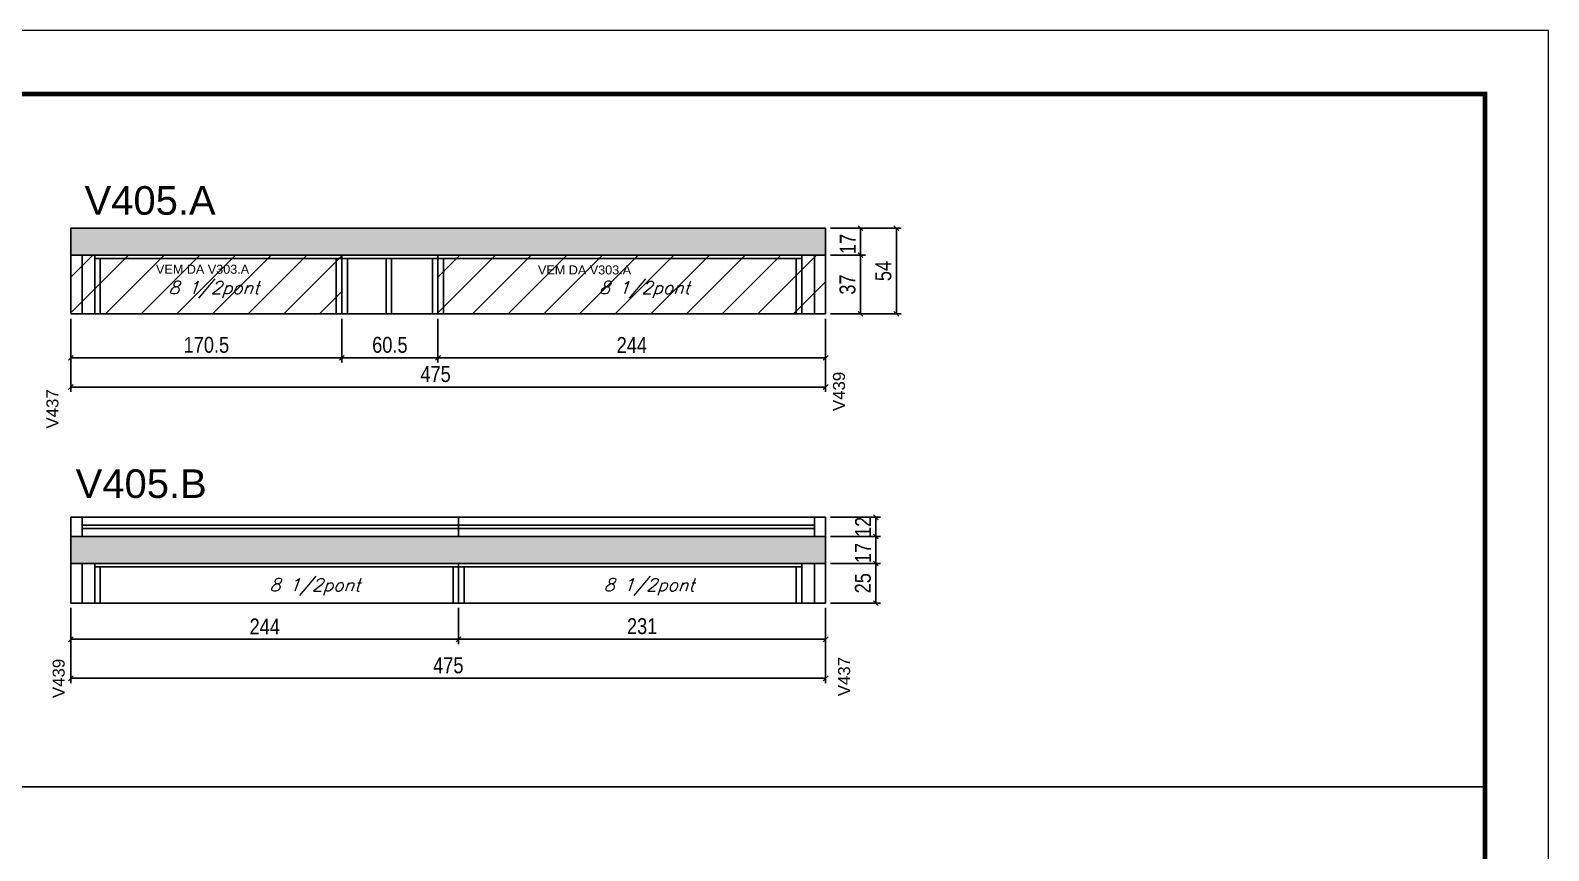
# Model space of a CAD drawing. Extents: x -3394 to 16474, y -5031 to 14397.
# Drawn here: x 4802 to 5757, y 11583 to 12099 of the extents above; entities that cross this region are included whole.
import ezdxf

# ---------------------------------------------------------------- set-up
doc = ezdxf.new("R2010")
doc.units = 0
doc.linetypes.add('DASHED', pattern=[0.75, 0.5, -0.25])
doc.layers.get('0').update_dxf_attribs({"linetype": 'CONTINUOUS'})
doc.layers.get('Defpoints').update_dxf_attribs({"linetype": 'CONTINUOUS'})
for name, color, linetype in [('COTA', 241, 'CONTINUOUS'), ('NOMENCLATURA', 7, 'CONTINUOUS'), ('Painéis', 200, 'CONTINUOUS'), ('SARR_2.2x7', 40, 'CONTINUOUS'), ('SARR_3.5x7', 81, 'CONTINUOUS'), ('SARR_EDITAR', 141, 'CONTINUOUS'), ('texto', 7, 'CONTINUOUS')]:
    doc.layers.add(name, color=color, linetype=linetype)
for name, color, linetype, lineweight in [('Folhas', 255, 'CONTINUOUS', 9), ('REAPROVEITAMENTO', 251, 'CONTINUOUS', 9), ('SARRAFO DE PRESSAO', 251, 'DASHED', 9)]:
    doc.layers.add(name, color=color, linetype=linetype, lineweight=lineweight)
doc.styles.add('ARIAL', font='arial.ttf')
doc.styles.add('COTA TECNICA', font='techl___.ttf', dxfattribs={"height": 10})
doc.styles.add('ROMANS', font='romans.shx')
doc.dimstyles.new('PAINEL', dxfattribs={"dimtxt": 10, "dimasz": 3, "dimexe": 3, "dimexo": 3, "dimgap": 3, "dimtad": 1, "dimdec": 1, "dimzin": 12, "dimdsep": 46, "dimtxsty": 'COTA TECNICA', "dimblk1": 'OBLIQUE', "dimblk2": 'OBLIQUE', "dimsah": 1, "dimcen": 0.9, "dimclrd": 4, "dimclre": 4, "dimclrt": 240, "dimadec": 1, "dimazin": 3, "dimtfac": 1, "dimtdec": 1, "dimtmove": 0, "dimatfit": 3, "dimfxl": 1, "dimtolj": 1, "dimtzin": 12, "dimarcsym": 0})

# ---------------------------------------------------------------- blocks, each defined once
blk = doc.blocks.new('9999999999')
at = {"layer": 'Folhas'}
blk.add_lwpolyline([(98138.98, 34190.21), (99623.98, 34190.21), (99623.98, 35240.21), (98138.98, 35240.21)], close=True, dxfattribs=at)
at = {"layer": 'Folhas', "color": 30, "const_width": 3}
blk.add_lwpolyline([(98213.98, 34230.21), (99583.98, 34230.21), (99583.98, 35200.21), (98213.98, 35200.21)], close=True, dxfattribs=at)
blk = doc.blocks.new('_Oblique')
at = {"color": 0, "linetype": 'ByBlock', "lineweight": -2}
blk.add_line((-0.5, -0.5), (0.5, 0.5), dxfattribs=at)
blk = doc.blocks.new('*D232')
at = {"layer": 'COTA', "color": 4, "lineweight": -2, "transparency": 16777216}
for p, q in [((5305.2, 11957.9), (5327.2, 11957.9)), ((5324.2, 11920.9), (5324.2, 11957.9)), ((5305.2, 11920.9), (5327.2, 11920.9))]:
    blk.add_line(p, q, dxfattribs=at)
at = {"layer": 'Defpoints', "color": 0, "transparency": 16777216}
for p in [(5302.2, 11957.9), (5324.2, 11957.9), (5302.2, 11920.9)]:
    blk.add_point(p, dxfattribs=at)
at = {"layer": 'COTA', "color": 4, "lineweight": -2, "transparency": 16777216, "xscale": 3, "yscale": 3, "zscale": 3}
for p, rotation in [((5324.2, 11957.9), 90), ((5324.2, 11920.9), 270)]:
    blk.add_blockref('_Oblique', p, dxfattribs=dict(at, rotation=rotation))
at = {"layer": 'COTA', "color": 240, "transparency": 16777216, "insert": (5315.98, 11939.4), "char_height": 10, "attachment_point": 5, "rotation": 90, "style": 'COTA TECNICA'}
blk.add_mtext('\\A1;37', dxfattribs=at)
blk = doc.blocks.new('*D233')
at = {"layer": 'COTA', "color": 4, "lineweight": -2, "transparency": 16777216}
for p, q in [((5305.2, 11974.9), (5327.2, 11974.9)), ((5324.2, 11957.9), (5324.2, 11974.9)), ((5305.2, 11957.9), (5327.2, 11957.9))]:
    blk.add_line(p, q, dxfattribs=at)
at = {"layer": 'Defpoints', "color": 0, "transparency": 16777216}
for p in [(5302.2, 11974.9), (5324.2, 11974.9), (5302.2, 11957.9)]:
    blk.add_point(p, dxfattribs=at)
at = {"layer": 'COTA', "color": 4, "lineweight": -2, "transparency": 16777216, "xscale": 3, "yscale": 3, "zscale": 3}
for p, rotation in [((5324.2, 11974.9), 90), ((5324.2, 11957.9), 270)]:
    blk.add_blockref('_Oblique', p, dxfattribs=dict(at, rotation=rotation))
at = {"layer": 'COTA', "color": 240, "transparency": 16777216, "insert": (5316.12, 11964.9), "char_height": 10, "attachment_point": 5, "rotation": 90, "style": 'COTA TECNICA'}
blk.add_mtext('\\A1;17', dxfattribs=at)
blk = doc.blocks.new('*D234')
at = {"layer": 'COTA', "color": 4, "lineweight": -2, "transparency": 16777216}
for p, q in [((5305.2, 11974.9), (5349.7, 11974.9)), ((5346.7, 11920.9), (5346.7, 11974.9)), ((5305.2, 11920.9), (5349.7, 11920.9))]:
    blk.add_line(p, q, dxfattribs=at)
at = {"layer": 'Defpoints', "color": 0, "transparency": 16777216}
for p in [(5302.2, 11974.9), (5346.7, 11974.9), (5302.2, 11920.9)]:
    blk.add_point(p, dxfattribs=at)
at = {"layer": 'COTA', "color": 4, "lineweight": -2, "transparency": 16777216, "xscale": 3, "yscale": 3, "zscale": 3}
for p, rotation in [((5346.7, 11974.9), 90), ((5346.7, 11920.9), 270)]:
    blk.add_blockref('_Oblique', p, dxfattribs=dict(at, rotation=rotation))
at = {"layer": 'COTA', "color": 240, "transparency": 16777216, "insert": (5338.59, 11947.9), "char_height": 10, "attachment_point": 5, "rotation": 90, "style": 'COTA TECNICA'}
blk.add_mtext('\\A1;54', dxfattribs=at)
blk = doc.blocks.new('*D235')
at = {"layer": 'COTA', "color": 4, "linetype": 'ByBlock', "lineweight": -2, "transparency": 16777216}
for p, q in [((4827.2, 11917.9), (4827.2, 11890.26)), ((4997.7, 11917.9), (4997.7, 11890.26)), ((4827.2, 11893.26), (4997.7, 11893.26))]:
    blk.add_line(p, q, dxfattribs=at)
at = {"layer": 'Defpoints', "color": 0, "linetype": 'ByBlock', "transparency": 16777216}
for p in [(4827.2, 11920.9), (4997.7, 11920.9), (4997.7, 11893.26)]:
    blk.add_point(p, dxfattribs=at)
at = {"layer": 'COTA', "color": 4, "linetype": 'ByBlock', "lineweight": -2, "transparency": 16777216, "xscale": 3, "yscale": 3, "zscale": 3, "rotation": 180}
blk.add_blockref('_Oblique', (4827.2, 11893.26), dxfattribs=at)
at = {"layer": 'COTA', "color": 4, "linetype": 'ByBlock', "lineweight": -2, "transparency": 16777216, "xscale": 3, "yscale": 3, "zscale": 3}
blk.add_blockref('_Oblique', (4997.7, 11893.26), dxfattribs=at)
at = {"layer": 'COTA', "color": 240, "linetype": 'ByBlock', "transparency": 16777216, "insert": (4912.45, 11901.37), "char_height": 10, "attachment_point": 5, "style": 'COTA TECNICA'}
blk.add_mtext('\\A1;170.5', dxfattribs=at)
blk = doc.blocks.new('*D236')
at = {"layer": 'COTA', "color": 4, "linetype": 'ByBlock', "lineweight": -2, "transparency": 16777216}
for p, q in [((4997.7, 11917.9), (4997.7, 11890.26)), ((5058.2, 11917.9), (5058.2, 11890.26)), ((4997.7, 11893.26), (5058.2, 11893.26))]:
    blk.add_line(p, q, dxfattribs=at)
at = {"layer": 'Defpoints', "color": 0, "linetype": 'ByBlock', "transparency": 16777216}
for p in [(4997.7, 11920.9), (5058.2, 11920.9), (5058.2, 11893.26)]:
    blk.add_point(p, dxfattribs=at)
at = {"layer": 'COTA', "color": 4, "linetype": 'ByBlock', "lineweight": -2, "transparency": 16777216, "xscale": 3, "yscale": 3, "zscale": 3, "rotation": 180}
blk.add_blockref('_Oblique', (4997.7, 11893.26), dxfattribs=at)
at = {"layer": 'COTA', "color": 4, "linetype": 'ByBlock', "lineweight": -2, "transparency": 16777216, "xscale": 3, "yscale": 3, "zscale": 3}
blk.add_blockref('_Oblique', (5058.2, 11893.26), dxfattribs=at)
at = {"layer": 'COTA', "color": 240, "linetype": 'ByBlock', "transparency": 16777216, "insert": (5027.95, 11901.37), "char_height": 10, "attachment_point": 5, "style": 'COTA TECNICA'}
blk.add_mtext('\\A1;60.5', dxfattribs=at)
blk = doc.blocks.new('*D237')
at = {"layer": 'COTA', "color": 4, "linetype": 'ByBlock', "lineweight": -2, "transparency": 16777216}
for p, q in [((4827.2, 11917.9), (4827.2, 11871.87)), ((5302.2, 11917.9), (5302.2, 11871.87)), ((4827.2, 11874.87), (5302.2, 11874.87))]:
    blk.add_line(p, q, dxfattribs=at)
at = {"layer": 'Defpoints', "color": 0, "linetype": 'ByBlock', "transparency": 16777216}
for p in [(4827.2, 11920.9), (5302.2, 11920.9), (5302.2, 11874.87)]:
    blk.add_point(p, dxfattribs=at)
at = {"layer": 'COTA', "color": 4, "linetype": 'ByBlock', "lineweight": -2, "transparency": 16777216, "xscale": 3, "yscale": 3, "zscale": 3, "rotation": 180}
blk.add_blockref('_Oblique', (4827.2, 11874.87), dxfattribs=at)
at = {"layer": 'COTA', "color": 4, "linetype": 'ByBlock', "lineweight": -2, "transparency": 16777216, "xscale": 3, "yscale": 3, "zscale": 3}
blk.add_blockref('_Oblique', (5302.2, 11874.87), dxfattribs=at)
at = {"layer": 'COTA', "color": 240, "linetype": 'ByBlock', "transparency": 16777216, "insert": (5056.7, 11882.98), "char_height": 10, "attachment_point": 5, "style": 'COTA TECNICA'}
blk.add_mtext('\\A1;475', dxfattribs=at)
blk = doc.blocks.new('*D238')
at = {"layer": 'COTA', "color": 4, "linetype": 'ByBlock', "lineweight": -2, "transparency": 16777216}
for p, q in [((5058.2, 11917.9), (5058.2, 11890.26)), ((5302.2, 11905.65), (5302.2, 11890.26)), ((5058.2, 11893.26), (5302.2, 11893.26))]:
    blk.add_line(p, q, dxfattribs=at)
at = {"layer": 'Defpoints', "color": 0, "linetype": 'ByBlock', "transparency": 16777216}
for p in [(5058.2, 11920.9), (5302.2, 11908.65), (5302.2, 11893.26)]:
    blk.add_point(p, dxfattribs=at)
at = {"layer": 'COTA', "color": 4, "linetype": 'ByBlock', "lineweight": -2, "transparency": 16777216, "xscale": 3, "yscale": 3, "zscale": 3, "rotation": 180}
blk.add_blockref('_Oblique', (5058.2, 11893.26), dxfattribs=at)
at = {"layer": 'COTA', "color": 4, "linetype": 'ByBlock', "lineweight": -2, "transparency": 16777216, "xscale": 3, "yscale": 3, "zscale": 3}
blk.add_blockref('_Oblique', (5302.2, 11893.26), dxfattribs=at)
at = {"layer": 'COTA', "color": 240, "linetype": 'ByBlock', "transparency": 16777216, "insert": (5180.2, 11901.34), "char_height": 10, "attachment_point": 5, "style": 'COTA TECNICA'}
blk.add_mtext('\\A1;244', dxfattribs=at)
blk = doc.blocks.new('*D240')
at = {"layer": 'COTA', "color": 4, "linetype": 'ByBlock', "lineweight": -2, "transparency": 16777216}
for p, q in [((4827.2, 11735.85), (4827.2, 11713.06)), ((5071.2, 11735.85), (5071.2, 11713.06)), ((4827.2, 11716.06), (5071.2, 11716.06))]:
    blk.add_line(p, q, dxfattribs=at)
at = {"layer": 'Defpoints', "color": 0, "linetype": 'ByBlock', "transparency": 16777216}
for p in [(4827.2, 11738.85), (5071.2, 11738.85), (5071.2, 11716.06)]:
    blk.add_point(p, dxfattribs=at)
at = {"layer": 'COTA', "color": 4, "linetype": 'ByBlock', "lineweight": -2, "transparency": 16777216, "xscale": 3, "yscale": 3, "zscale": 3, "rotation": 180}
blk.add_blockref('_Oblique', (4827.2, 11716.06), dxfattribs=at)
at = {"layer": 'COTA', "color": 4, "linetype": 'ByBlock', "lineweight": -2, "transparency": 16777216, "xscale": 3, "yscale": 3, "zscale": 3}
blk.add_blockref('_Oblique', (5071.2, 11716.06), dxfattribs=at)
at = {"layer": 'COTA', "color": 240, "linetype": 'ByBlock', "transparency": 16777216, "insert": (4949.2, 11724.13), "char_height": 10, "attachment_point": 5, "style": 'COTA TECNICA'}
blk.add_mtext('\\A1;244', dxfattribs=at)
blk = doc.blocks.new('*D241')
at = {"layer": 'COTA', "color": 4, "linetype": 'ByBlock', "lineweight": -2, "transparency": 16777216}
for p, q in [((5071.2, 11735.85), (5071.2, 11713.06)), ((5302.2, 11735.85), (5302.2, 11713.06)), ((5071.2, 11716.06), (5302.2, 11716.06))]:
    blk.add_line(p, q, dxfattribs=at)
at = {"layer": 'Defpoints', "color": 0, "linetype": 'ByBlock', "transparency": 16777216}
for p in [(5071.2, 11738.85), (5302.2, 11738.85), (5302.2, 11716.06)]:
    blk.add_point(p, dxfattribs=at)
at = {"layer": 'COTA', "color": 4, "linetype": 'ByBlock', "lineweight": -2, "transparency": 16777216, "xscale": 3, "yscale": 3, "zscale": 3, "rotation": 180}
blk.add_blockref('_Oblique', (5071.2, 11716.06), dxfattribs=at)
at = {"layer": 'COTA', "color": 4, "linetype": 'ByBlock', "lineweight": -2, "transparency": 16777216, "xscale": 3, "yscale": 3, "zscale": 3}
blk.add_blockref('_Oblique', (5302.2, 11716.06), dxfattribs=at)
at = {"layer": 'COTA', "color": 240, "linetype": 'ByBlock', "transparency": 16777216, "insert": (5186.7, 11724.28), "char_height": 10, "attachment_point": 5, "style": 'COTA TECNICA'}
blk.add_mtext('\\A1;231', dxfattribs=at)
blk = doc.blocks.new('*D244')
at = {"layer": 'COTA', "color": 4, "linetype": 'ByBlock', "lineweight": -2, "transparency": 16777216}
for p, q in [((4827.2, 11735.85), (4827.2, 11688.51)), ((5302.2, 11735.85), (5302.2, 11688.51)), ((4827.2, 11691.51), (5302.2, 11691.51))]:
    blk.add_line(p, q, dxfattribs=at)
at = {"layer": 'Defpoints', "color": 0, "linetype": 'ByBlock', "transparency": 16777216}
for p in [(4827.2, 11738.85), (5302.2, 11738.85), (5302.2, 11691.51)]:
    blk.add_point(p, dxfattribs=at)
at = {"layer": 'COTA', "color": 4, "linetype": 'ByBlock', "lineweight": -2, "transparency": 16777216, "xscale": 3, "yscale": 3, "zscale": 3, "rotation": 180}
blk.add_blockref('_Oblique', (4827.2, 11691.51), dxfattribs=at)
at = {"layer": 'COTA', "color": 4, "linetype": 'ByBlock', "lineweight": -2, "transparency": 16777216, "xscale": 3, "yscale": 3, "zscale": 3}
blk.add_blockref('_Oblique', (5302.2, 11691.51), dxfattribs=at)
at = {"layer": 'COTA', "color": 240, "linetype": 'ByBlock', "transparency": 16777216, "insert": (5064.7, 11699.62), "char_height": 10, "attachment_point": 5, "style": 'COTA TECNICA'}
blk.add_mtext('\\A1;475', dxfattribs=at)
blk = doc.blocks.new('*D242')
at = {"layer": 'COTA', "color": 4, "lineweight": -2, "transparency": 16777216}
for p, q in [((5305.2, 11763.85), (5336.78, 11763.85)), ((5333.78, 11738.85), (5333.78, 11763.85)), ((5305.2, 11738.85), (5336.78, 11738.85))]:
    blk.add_line(p, q, dxfattribs=at)
at = {"layer": 'Defpoints', "color": 0, "transparency": 16777216}
for p in [(5302.2, 11763.85), (5333.78, 11763.85), (5302.2, 11738.85)]:
    blk.add_point(p, dxfattribs=at)
at = {"layer": 'COTA', "color": 4, "lineweight": -2, "transparency": 16777216, "xscale": 3, "yscale": 3, "zscale": 3}
for p, rotation in [((5333.78, 11763.85), 90), ((5333.78, 11738.85), 270)]:
    blk.add_blockref('_Oblique', p, dxfattribs=dict(at, rotation=rotation))
at = {"layer": 'COTA', "color": 240, "transparency": 16777216, "insert": (5325.67, 11751.35), "char_height": 10, "attachment_point": 5, "rotation": 90, "style": 'COTA TECNICA'}
blk.add_mtext('\\A1;25', dxfattribs=at)
blk = doc.blocks.new('*D243')
at = {"layer": 'COTA', "color": 4, "lineweight": -2, "transparency": 16777216}
for p, q in [((5305.2, 11780.85), (5336.78, 11780.85)), ((5333.78, 11763.85), (5333.78, 11780.85)), ((5305.2, 11763.85), (5336.78, 11763.85))]:
    blk.add_line(p, q, dxfattribs=at)
at = {"layer": 'Defpoints', "color": 0, "transparency": 16777216}
for p in [(5302.2, 11780.85), (5333.78, 11780.85), (5302.2, 11763.85)]:
    blk.add_point(p, dxfattribs=at)
at = {"layer": 'COTA', "color": 4, "lineweight": -2, "transparency": 16777216, "xscale": 3, "yscale": 3, "zscale": 3}
for p, rotation in [((5333.78, 11780.85), 90), ((5333.78, 11763.85), 270)]:
    blk.add_blockref('_Oblique', p, dxfattribs=dict(at, rotation=rotation))
at = {"layer": 'COTA', "color": 240, "transparency": 16777216, "insert": (5325.7, 11770.35), "char_height": 10, "attachment_point": 5, "rotation": 90, "style": 'COTA TECNICA'}
blk.add_mtext('\\A1;17', dxfattribs=at)
blk = doc.blocks.new('*D239')
at = {"layer": 'COTA', "color": 4, "lineweight": -2, "transparency": 16777216}
for p, q in [((5305.2, 11792.85), (5336.78, 11792.85)), ((5333.78, 11780.85), (5333.78, 11792.85)), ((5305.2, 11780.85), (5336.78, 11780.85))]:
    blk.add_line(p, q, dxfattribs=at)
at = {"layer": 'Defpoints', "color": 0, "transparency": 16777216}
for p in [(5302.2, 11792.85), (5333.78, 11792.85), (5302.2, 11780.85)]:
    blk.add_point(p, dxfattribs=at)
at = {"layer": 'COTA', "color": 4, "lineweight": -2, "transparency": 16777216, "xscale": 3, "yscale": 3, "zscale": 3}
for p, rotation in [((5333.78, 11792.85), 90), ((5333.78, 11780.85), 270)]:
    blk.add_blockref('_Oblique', p, dxfattribs=dict(at, rotation=rotation))
at = {"layer": 'COTA', "color": 240, "transparency": 16777216, "insert": (5325.72, 11786.85), "char_height": 10, "attachment_point": 5, "rotation": 90, "style": 'COTA TECNICA'}
blk.add_mtext('\\A1;12', dxfattribs=at)

msp = doc.modelspace()

# ---------------------------------------------------------------- hatches: boundary and pattern name
at = {"layer": 'COTA', "linetype": 'Continuous'}
h = msp.add_hatch(dxfattribs=at)
h.set_pattern_fill('AR-CONC', color=256, scale=0.05)
h.paths.add_polyline_path([(4827.2, 11974.9), (4827.2, 11957.9), (5302.2, 11957.9), (5302.2, 11974.9)])
h = msp.add_hatch(dxfattribs=at)
h.set_pattern_fill('AR-CONC', color=256, scale=0.05)
h.paths.add_polyline_path([(4827.2, 11780.85), (4827.2, 11763.85), (5302.2, 11763.85), (5302.2, 11780.85)])
at = {"layer": 'REAPROVEITAMENTO', "linetype": 'Continuous'}
h = msp.add_hatch(dxfattribs=at)
h.set_pattern_fill('ANSI31', color=256, scale=5)
h.paths.add_polyline_path([(4827.2, 11957.9), (4827.2, 11920.9), (4997.7, 11920.9), (4997.7, 11957.9)])
h = msp.add_hatch(dxfattribs=at)
h.set_pattern_fill('ANSI31', color=256, scale=5)
h.set_pattern_definition([(45, (-16, 0), (-11.22532, 11.22532), [])])
h.paths.add_polyline_path([(5302.2, 11920.9), (5302.2, 11957.9), (5058.2, 11957.9), (5058.2, 11920.9)])

# ---------------------------------------------------------------- linework, layer by layer
at = {"layer": 'COTA', "linetype": 'ByBlock'}
for p, q in [((4827.2, 11974.9), (5302.2, 11974.9)), ((4827.2, 11957.9), (4827.2, 11974.9)), ((5302.2, 11957.9), (5302.2, 11974.9)), ((4827.2, 11763.85), (4827.2, 11780.85)), ((5302.2, 11763.85), (5302.2, 11780.85))]:
    msp.add_line(p, q, dxfattribs=at)
at = {"layer": 'COTA', "linetype": 'Continuous'}
msp.add_line((4347.21, 11623.15), (5717.21, 11623.15), dxfattribs=at)
at = {"layer": 'Painéis', "linetype": 'ByBlock'}
for p, q in [((4827.2, 11957.9), (5302.2, 11957.9)), ((4827.2, 11920.9), (4827.2, 11957.9)), ((4997.7, 11920.9), (4997.7, 11957.9)), ((5058.2, 11920.9), (5058.2, 11957.9)), ((5302.2, 11920.9), (5302.2, 11957.9)), ((4827.2, 11920.9), (5302.2, 11920.9)), ((4827.2, 11792.85), (5302.2, 11792.85)), ((4827.2, 11780.85), (4827.2, 11792.85)), ((5071.2, 11780.85), (5071.2, 11792.85)), ((5302.2, 11780.85), (5302.2, 11792.85)), ((4827.2, 11780.85), (5302.2, 11780.85)), ((4827.2, 11763.85), (5302.2, 11763.85)), ((4827.2, 11738.85), (4827.2, 11763.85)), ((5071.2, 11738.85), (5071.2, 11763.85)), ((5302.2, 11738.85), (5302.2, 11763.85)), ((4827.2, 11738.85), (5302.2, 11738.85))]:
    msp.add_line(p, q, dxfattribs=at)
at = {"layer": 'SARR_2.2x7', "linetype": 'Continuous'}
for p, q in [((4834.2, 11920.9), (4834.2, 11957.9)), ((4842.2, 11955.7), (4997.7, 11955.7)), ((4997.7, 11955.7), (5058.2, 11955.7)), ((5058.2, 11955.7), (5287.2, 11955.7)), ((5295.2, 11920.9), (5295.2, 11957.9)), ((4834.2, 11780.85), (4834.2, 11792.85)), ((5295.2, 11780.85), (5295.2, 11792.85)), ((4834.2, 11738.85), (4834.2, 11763.85)), ((5295.2, 11738.85), (5295.2, 11763.85)), ((4842.2, 11761.65), (5071.2, 11761.65)), ((5071.2, 11761.65), (5287.2, 11761.65))]:
    msp.add_line(p, q, dxfattribs=at)
at = {"layer": 'SARR_3.5x7'}
for p, q in [((4842.2, 11957.9), (4842.2, 11920.9)), ((4845.7, 11955.7), (4845.7, 11920.9)), ((4994.2, 11955.7), (4994.2, 11920.9)), ((4997.7, 11955.7), (4997.7, 11920.9)), ((5001.2, 11955.7), (5001.2, 11920.9)), ((5025.56, 11955.7), (5025.56, 11920.9)), ((5029.06, 11955.7), (5029.06, 11920.9)), ((5054.7, 11920.9), (5054.7, 11955.7)), ((5058.2, 11955.7), (5058.2, 11920.9)), ((5061.7, 11920.9), (5061.7, 11955.7)), ((5283.7, 11955.7), (5283.7, 11920.9)), ((5287.2, 11957.9), (5287.2, 11920.9)), ((4842.2, 11920.9), (4845.7, 11920.9)), ((4994.2, 11920.9), (4997.7, 11920.9)), ((4997.7, 11920.9), (5001.2, 11920.9)), ((5054.7, 11920.9), (5058.2, 11920.9)), ((5058.2, 11920.9), (5061.7, 11920.9)), ((5283.7, 11920.9), (5287.2, 11920.9)), ((4842.2, 11763.85), (4842.2, 11738.85)), ((5287.2, 11763.85), (5287.2, 11738.85)), ((4845.7, 11761.65), (4845.7, 11738.85)), ((5067.7, 11761.65), (5067.7, 11738.85)), ((5071.2, 11761.65), (5071.2, 11738.85)), ((5074.7, 11761.65), (5074.7, 11738.85)), ((5283.7, 11761.65), (5283.7, 11738.85)), ((4842.2, 11738.85), (4845.7, 11738.85)), ((5067.7, 11738.85), (5071.2, 11738.85)), ((5071.2, 11738.85), (5074.7, 11738.85)), ((5283.7, 11738.85), (5287.2, 11738.85))]:
    msp.add_line(p, q, dxfattribs=at)
at = {"layer": 'SARR_EDITAR', "linetype": 'Continuous'}
for p, q in [((4834.2, 11787.85), (5071.2, 11787.85)), ((4834.2, 11785.85), (5071.2, 11785.85)), ((5071.2, 11787.85), (5295.2, 11787.85)), ((5071.2, 11785.85), (5295.2, 11785.85))]:
    msp.add_line(p, q, dxfattribs=at)

# ---------------------------------------------------------------- block references
at = {"layer": 'SARRAFO DE PRESSAO', "color": 6, "linetype": 'ByBlock'}
msp.add_blockref('9999999999', (-93866.77, -23140.8), dxfattribs=at)

# ---------------------------------------------------------------- texts
at = {"layer": 'NOMENCLATURA', "linetype": 'Continuous', "style": 'ARIAL'}
for s, height, p in [('V405.A', 18, (4835.81, 11983.32)), ('VEM DA V303.A', 5.6753, (4880.76, 11946.18)), ('VEM DA V303.A', 5.6753, (5121.16, 11945.75)), ('V405.B', 18, (4830.2, 11805.04))]:
    msp.add_text(s, height=height, dxfattribs=at).set_placement(p)
for s, p in [('V439', (5314.37, 11859.75)), ('V437', (4819.34, 11848.75)), ('V439', (4823.27, 11679.08)), ('V437', (5317.6, 11680.25))]:
    msp.add_text(s, height=7.567, rotation=90, dxfattribs=at).set_placement(p)
at = {"layer": 'texto', "color": 2, "char_height": 8, "attachment_point": 5, "style": 'ROMANS'}
for insert in [(4917.15, 11936.12), (5188.11, 11936.12), (4980.73, 11749.04), (5191.06, 11749.04)]:
    msp.add_mtext('{\\Q19;\\C256;8 1/2pont}', dxfattribs=dict(at, insert=insert))

# ---------------------------------------------------------------- dimensions: what is measured, and where the dimension line sits
at = {"layer": 'COTA'}
for base, p1, p2, picture, middle in [((5324.2, 11974.9), (5302.2, 11957.9), (5302.2, 11974.9), '*D233', (5324.2, 11964.9)), ((5333.78, 11792.85), (5302.2, 11780.85), (5302.2, 11792.85), '*D239', (5333.78, 11786.85)), ((5333.78, 11780.85), (5302.2, 11763.85), (5302.2, 11780.85), '*D243', (5333.78, 11770.35))]:
    dim = msp.add_linear_dim(base=base, p1=p1, p2=p2, angle=90, dimstyle='PAINEL', dxfattribs=at)
    dim.commit()
    dim.dimension.update_dxf_attribs({"geometry": picture, "text_midpoint": middle, "dimtype": 160})
for base, p1, p2, picture, middle in [((5346.7, 11974.9), (5302.2, 11920.9), (5302.2, 11974.9), '*D234', (5338.59, 11947.9)), ((5324.2, 11957.9), (5302.2, 11920.9), (5302.2, 11957.9), '*D232', (5315.98, 11939.4)), ((5333.78, 11763.85), (5302.2, 11738.85), (5302.2, 11763.85), '*D242', (5325.67, 11751.35))]:
    dim = msp.add_linear_dim(base=base, p1=p1, p2=p2, angle=90, dimstyle='PAINEL', dxfattribs=at)
    dim.commit()
    dim.dimension.update_dxf_attribs({"geometry": picture, "text_midpoint": middle})
at = {"layer": 'COTA', "linetype": 'ByBlock'}
for base, p1, p2, picture, middle in [((4997.7, 11893.26), (4827.2, 11920.9), (4997.7, 11920.9), '*D235', (4912.45, 11901.37)), ((5302.2, 11893.26), (5058.2, 11920.9), (5302.2, 11908.65), '*D238', (5180.2, 11901.34)), ((5071.2, 11716.06), (4827.2, 11738.85), (5071.2, 11738.85), '*D240', (4949.2, 11724.13)), ((5302.2, 11691.51), (4827.2, 11738.85), (5302.2, 11738.85), '*D244', (5064.7, 11699.62))]:
    dim = msp.add_linear_dim(base=base, p1=p1, p2=p2, dimstyle='PAINEL', dxfattribs=at)
    dim.commit()
    dim.dimension.update_dxf_attribs({"geometry": picture, "text_midpoint": middle})
dim = msp.add_linear_dim(base=(5302.2, 11874.87), p1=(4827.2, 11920.9), p2=(5302.2, 11920.9), dimstyle='PAINEL', dxfattribs=at)
dim.commit()
dim.dimension.update_dxf_attribs({"geometry": '*D237', "text_midpoint": (5056.7, 11874.87), "dimtype": 160})
dim = msp.add_linear_dim(base=(5058.2, 11893.26), p1=(4997.7, 11920.9), p2=(5058.2, 11920.9), dimstyle='PAINEL', override={"dimtmove": 1}, dxfattribs=at)
dim.commit()
dim.dimension.update_dxf_attribs({"geometry": '*D236', "text_midpoint": (5027.95, 11893.26), "dimtype": 160})
dim = msp.add_linear_dim(base=(5302.2, 11716.06), p1=(5071.2, 11738.85), p2=(5302.2, 11738.85), dimstyle='PAINEL', override={"dimtmove": 1}, dxfattribs=at)
dim.commit()
dim.dimension.update_dxf_attribs({"geometry": '*D241', "text_midpoint": (5186.7, 11724.28)})

doc.saveas('drawing.dxf')
